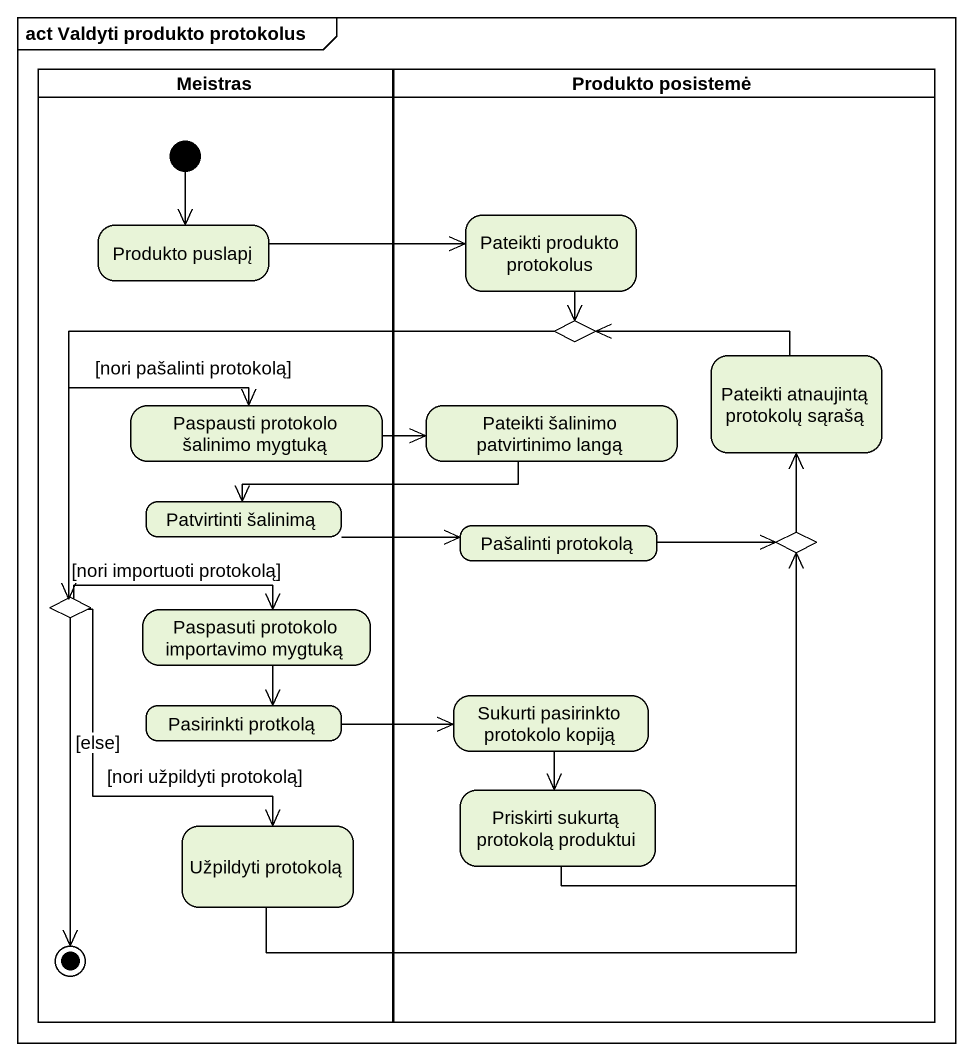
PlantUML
@startuml
mainframe act Valdyti produkto protokolus
hide empty description
state Meistras <<partition>> {
  state "Produkto puslapį" as Produkto_puslapį
  state "Paspausti protokolo šalinimo mygtuką" as Paspausti_protokolo
  state "Patvirtinti šalinimą" as Patvirtinti_šalinimą
  state choice3 <<choice>>
  state "Paspasuti protokolo importavimo mygtuką" as Paspasuti_protokolo
  state "Pasirinkti protkolą" as Pasirinkti_protkolą
  state "Užpildyti protokolą" as Užpildyti_protokolą
  [*] --> Produkto_puslapį
  choice3 --> [*] : [else]
}
state "Produkto posistemė" as Produkto_posistemė <<partition>> {
  state "Pateikti produkto protokolus" as Pateikti_produkto_protokolus
  state choice1 <<choice>>
  state "Pateikti šalinimo patvirtinimo langą" as Pateikti_šalinimo
  state "Pateikti atnaujintą protokolų sąrašą" as Pateikti_atnaujintą
  state "Pašalinti protokolą" as Pašalinti_protokolą
  state choice2 <<choice>>
  state "Sukurti pasirinkto protokolo kopiją" as Sukurti_pasirinkto
  state "Priskirti sukurtą protokolą produktui" as Priskirti_sukurtą_protokolą
}
Produkto_puslapį -right-> Pateikti_produkto_protokolus
Pateikti_produkto_protokolus --> choice1
choice1 -left-> choice3
Paspausti_protokolo -right-> Pateikti_šalinimo
Pateikti_šalinimo -left-> Patvirtinti_šalinimą
Pateikti_atnaujintą -left-> choice1
Patvirtinti_šalinimą -right-> Pašalinti_protokolą
Pašalinti_protokolą -right-> choice2
choice2 -up-> Pateikti_atnaujintą
choice3 -up-> Paspausti_protokolo : [nori pašalinti protokolą]
choice3 -right-> Paspasuti_protokolo : [nori importuoti protokolą]
choice3 --> Užpildyti_protokolą : [nori užpildyti protokolą]
Paspasuti_protokolo --> Pasirinkti_protkolą
Pasirinkti_protkolą -right-> Sukurti_pasirinkto
Sukurti_pasirinkto --> Priskirti_sukurtą_protokolą
Priskirti_sukurtą_protokolą -up-> choice2
Užpildyti_protokolą -up-> choice2
@enduml
